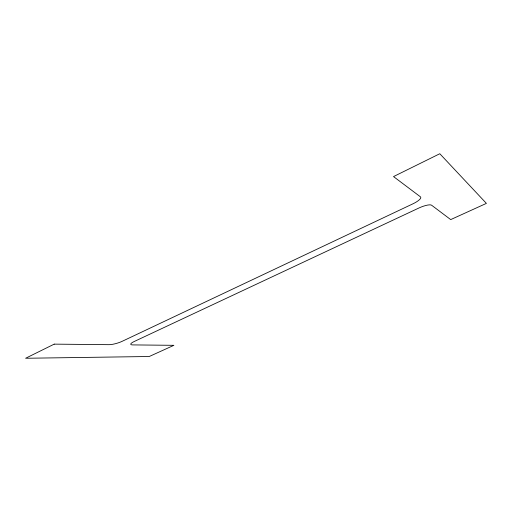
<?xml version="1.0" encoding="UTF-8"?>
<svg xmlns="http://www.w3.org/2000/svg" width="512" height="512" viewBox="0 0 512 512"><rect width="100%" height="100%" fill="white"/><g stroke="black" fill="none" stroke-linecap="round" stroke-linejoin="round"><path stroke-width="0.77" d="M54.221 344.134L25.6 358.266L149.248 356.506L173.894 345.318L132.595 344.909A9.299 1.997 -16.9 0 1 134.176 341.523L418.797 208.058A11.2 2.79 -22.8 0 1 431.61 205.229L450.707 219.597L486.4 203.386L439.802 153.734L393.523 176.582L420.41 196.806A11.821 3.13 -22.8 0 1 412.781 203.891L122.163 341.318A9.805 2.182 -16.4 0 1 109.018 344.678L54.221 344.134"/></g></svg>
